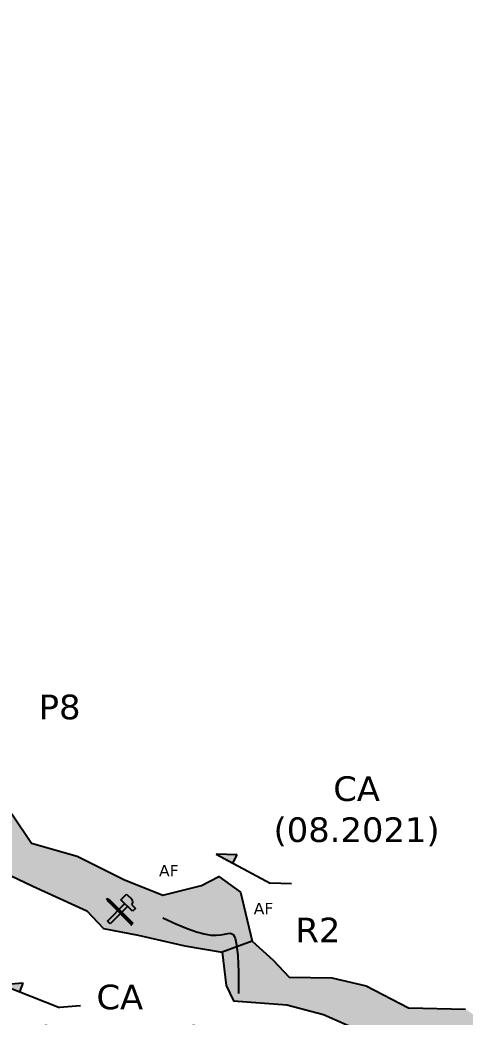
# Model space of a CAD drawing. Header units: metres. Extents: x -1178 to 131, y -250 to 398.
# Drawn here: x 28.5 to 52, y -176.7 to -124.1 of the extents above; entities that cross this region are included whole.
import ezdxf

# ---------------------------------------------------------------- set-up
doc = ezdxf.new("R2010")
doc.units = ezdxf.units.M
doc.header["$MEASUREMENT"] = 0
for name, color, linetype in [("Blocs - Courant d'air", 204, 'Continuous'), ('Topo Dessin - Divers', 92, 'Continuous'), ('Topo Dessin - Galeries', 1, 'Continuous'), ('Topo Dessin - Légendes Grosses', 250, 'Continuous')]:
    doc.layers.add(name, color=color, linetype=linetype)
doc.layers.add('Topo Dessin - Fond', color=7, linetype='Continuous', true_color=0xdedede)

# ---------------------------------------------------------------- blocks, each defined once
blk = doc.blocks.new('CA 001')
at = {"layer": "Blocs - Courant d'air"}
h = blk.add_hatch(color=256, dxfattribs=at)
h.dxf.hatch_style = 1
h.paths.add_polyline_path([(1, 0.5), (0, 0), (1, 0)])
for p, q in [((1, 0.5), (0, 0)), ((0, 0), (3.25, 0)), ((0, 0), (1, 0)), ((1, 0), (1, 0.5)), ((4.25, 0.5), (3.25, 0))]:
    blk.add_line(p, q, dxfattribs=at)
blk = doc.blocks.new('Désob')
at = {"layer": "Blocs - Courant d'air"}
h = blk.add_hatch(color=256, dxfattribs=at)
h.dxf.hatch_style = 1
h.paths.add_polyline_path([(-0.488, 0.562), (-0.673, 0.673), (-0.562, 0.488), (-0.299, 0.225), (0.622, -0.696), (0.696, -0.622)])
h = blk.add_hatch(color=256, dxfattribs=at)
h.dxf.hatch_style = 1
h.paths.add_polyline_path([(0.846, 0.149), (0.65, 0.345, 0.414758), (0.65, 0.632), (0.382, 0.9), (0.08, 0.607), (0.692, -0.005)])
h.paths.add_polyline_path([(0.432, 0.255), (0.284, 0.403), (-0.637, -0.518), (-0.489, -0.666)])
h = blk.add_hatch(color=256, dxfattribs=at)
h.dxf.hatch_style = 1
h.paths.add_polyline_path([(0.71, -0.607, 0.414214), (0.681, -0.607), (0.696, -0.622), (0.622, -0.696), (0.607, -0.71, 0.414214), (0.636, -0.71), (0.71, -0.636, 0.414214)])
h.paths.add_polyline_path([(0.607, -0.681, 0.414214), (0.607, -0.71), (0.622, -0.696)])
for p, q in [((-0.673, 0.673), (-0.488, 0.562)), ((-0.562, 0.488), (-0.673, 0.673)), ((-0.673, 0.673), (0.673, -0.673)), ((0.696, -0.622), (-0.488, 0.562)), ((0.08, 0.607), (0.382, 0.9)), ((0.692, -0.005), (0.08, 0.607)), ((0.382, 0.9), (0.65, 0.632)), ((-0.637, -0.518), (0.284, 0.403)), ((0.622, -0.696), (-0.562, 0.488)), ((-0.299, 0.225), (-0.562, 0.488)), ((0.432, 0.255), (-0.489, -0.666)), ((0.65, 0.345), (0.846, 0.149)), ((0.846, 0.149), (0.692, -0.005)), ((-0.489, -0.666), (-0.637, -0.518)), ((0.607, -0.681), (0.607, -0.681)), ((0.607, -0.71), (0.607, -0.71)), ((0.607, -0.71), (0.607, -0.71)), ((0.607, -0.71), (0.607, -0.71)), ((0.696, -0.622), (0.622, -0.696)), ((0.636, -0.71), (0.71, -0.636)), ((0.681, -0.607), (0.681, -0.607)), ((0.71, -0.607), (0.71, -0.607)), ((0.71, -0.607), (0.71, -0.607))]:
    blk.add_line(p, q, dxfattribs=at)
for centre, radius, start, end in [((0.507, 0.489), 0.203, 315, 45), ((0.622, -0.696), 0.02, 135, 225), ((0.622, -0.696), 0.02, 225, 315), ((0.696, -0.622), 0.02, 45, 135), ((0.696, -0.622), 0.02, 315, 45)]:
    blk.add_arc(centre, radius, start, end, dxfattribs=at)

msp = doc.modelspace()

# ---------------------------------------------------------------- hatches: boundary and pattern name
at = {"layer": 'Topo Dessin - Fond'}
h = msp.add_hatch(color=256, dxfattribs=at)
h.dxf.hatch_style = 1
h.paths.add_polyline_path([(16.38, -150.846), (14.992, -150.512), (14.015, -148.817), (13.395, -146.794), (12.341, -145.048), (11.338, -142.119), (9.898, -140.68), (7.43, -139.961), (6.607, -138.369), (6.004, -136.3), (5.602, -133.715), (4.974, -131.007), (4.862, -129.658), (4.154, -128.678), (2.616, -128.112), (0.668, -128.049), (-2.336, -126.907), (-4.89, -126.289), (-6.514, -125.264), (-6.904, -124.098), (-6.519, -125.266), (-5.679, -127.812), (-3.145, -128.93), (0.28, -130.098), (1.914, -130.232), (2.77, -130.84), (3.384, -132.099), (3.417, -133.666), (3.627, -134.797), (3.902, -136.606), (4.257, -138.608), (4.597, -139.893), (4.985, -141.621), (5.47, -143.527), (7.07, -144.851), (8.347, -145.029), (9.124, -146.184), (11.371, -148.994), (11.969, -150.868), (13.361, -152.478), (14.719, -155.321), (15.253, -156.015), (17.031, -156.403), (18.599, -156.807), (21.153, -157.534), (22.003, -160.219), (22.753, -162.519), (24.149, -164.405), (25.701, -166.523), (27.2, -168.926), (29.14, -169.83), (31.992, -171.134), (32.871, -172.064), (34.707, -172.426), (37.163, -172.994), (39.129, -173.33), (40.713, -172.733), (40.093, -170.152), (38.961, -169.33), (38.036, -169.793), (36.005, -170.306), (33.948, -169.484), (31.48, -168.251), (29.063, -167.558), (28.034, -166.016), (26.569, -163.576), (25.515, -162.009), (23.252, -160.057), (22.859, -158.886), (22.191, -157.474), (21.677, -155.778), (21.188, -155.085), (18.9, -152.49)])
h.paths.add_polyline_path([(18.86, -154.172), (19.045, -154.283), (19.51, -154.748), (19.817, -154.441), (19.613, -154.238), (19.914, -153.944), (20.183, -154.212, -0.414758), (20.183, -154.499), (20.379, -154.695), (20.225, -154.849), (19.965, -154.589), (19.658, -154.896), (20.214, -155.452, -0.414214), (20.242, -155.452, -0.414214), (20.242, -155.48), (20.168, -155.554, -0.414214), (20.14, -155.554, -0.414214), (20.14, -155.526), (19.584, -154.97), (19.044, -155.51), (18.896, -155.362), (19.436, -154.822), (18.971, -154.357)], flags=16)
h.paths.add_polyline_path([(33.037, -170.486), (33.222, -170.597), (33.687, -171.062), (33.993, -170.756), (33.79, -170.552), (34.091, -170.258), (34.36, -170.526, -0.414758), (34.36, -170.813), (34.556, -171.009), (34.401, -171.164), (34.141, -170.903), (33.835, -171.21), (34.391, -171.766, -0.414214), (34.419, -171.766, -0.414214), (34.419, -171.794), (34.345, -171.868, -0.414214), (34.317, -171.868, -0.414214), (34.317, -171.84), (33.761, -171.284), (33.221, -171.824), (33.073, -171.676), (33.613, -171.136), (33.148, -170.671)], flags=16)
h.paths.add_polyline_path([(1.85, -129.888, -0.414214), (1.822, -129.888, -0.414214), (1.822, -129.86), (1.266, -129.304), (0.725, -129.844), (0.577, -129.696), (1.118, -129.156), (0.652, -128.691), (0.541, -128.506), (0.726, -128.617), (1.192, -129.082), (1.498, -128.775), (1.295, -128.572), (1.596, -128.278), (1.864, -128.546, -0.414758), (1.865, -128.833), (2.06, -129.029), (1.906, -129.183), (1.646, -128.923), (1.34, -129.23), (1.896, -129.786, -0.414214), (1.924, -129.786, -0.414214), (1.924, -129.814)], flags=16)
h = msp.add_hatch(color=256, dxfattribs=at)
h.dxf.hatch_style = 1
h.paths.add_polyline_path([(53.363, -177.254), (51.975, -176.329), (48.966, -176.252), (46.73, -175.096), (44.93, -174.685), (42.667, -174.634), (41.819, -173.735), (40.713, -172.733), (39.129, -173.33), (39.336, -175.087), (39.723, -175.888), (42.542, -176.095), (44.481, -176.611), (47.636, -178.006), (50.414, -179.237), (51.913, -179.65), (53.232, -181.355), (54.99, -182.492), (55.223, -184.688), (55.352, -186.523), (55.82, -189.894), (56.053, -192.141), (56.829, -193.304), (58.484, -193.304), (59.44, -192.658), (59.233, -190.746), (59.027, -188.137), (58.639, -185.734), (58.665, -185.114), (59.052, -185.166), (59.776, -186.793), (60.501, -189.17), (62.983, -190.72), (64.819, -191.625), (66.112, -193.562), (68.982, -193.976), (70.146, -194.182), (70.508, -195.216), (70.449, -197.854), (70.023, -197.919), (67.809, -197.847), (65.802, -197.899), (64.793, -197.837), (64.68, -198.444), (66.245, -198.67), (69.652, -199.02), (70.517, -199.413), (70.827, -200.239), (73.051, -199.749), (75.352, -200.291), (79.464, -201.686), (81.015, -202.255), (82.489, -202.642), (83.12, -201.94), (83.616, -201.155), (84.278, -201.609), (84.071, -203.882), (84.609, -206.527), (93.014, -202.571), (90.791, -193.9), (89.945, -188.19), (86.735, -188.593), (86.526, -189.902), (86.474, -191.212), (85.06, -194.397), (83.697, -196.195), (81.82, -196.195), (74.177, -195.235), (72.301, -194.516), (71.632, -192.82), (70.089, -189.738), (67.03, -188.787), (65.098, -185.409), (63.581, -184.176), (61.113, -182.429), (59.39, -179.604), (58.105, -179.038), (55.651, -178.847), (54.211, -178.718)])

# ---------------------------------------------------------------- linework, layer by layer
at = {"layer": 'Topo Dessin - Divers'}
msp.add_lwpolyline([(36, -171.5), (36.693, -171.83), (37.281, -172.076), (37.775, -172.249), (38.188, -172.359), (38.529, -172.417), (38.812, -172.432), (39.049, -172.414), (39.25, -172.375), (39.426, -172.33), (39.578, -172.318), (39.707, -172.386), (39.812, -172.578), (39.895, -172.94), (39.953, -173.518), (39.988, -174.356), (40, -175.5)], dxfattribs=at)
at = {"layer": 'Topo Dessin - Fond'}
msp.add_line((40.713, -172.733), (39.129, -173.33), dxfattribs=at)
at = {"layer": 'Topo Dessin - Galeries'}
for points in [[(28.034, -166.016), (29.063, -167.558), (31.48, -168.251), (33.948, -169.484), (36.005, -170.306), (38.036, -169.793), (38.961, -169.33), (40.093, -170.152), (40.713, -172.733), (41.819, -173.735), (42.667, -174.634), (44.93, -174.685), (46.73, -175.096), (48.966, -176.252), (51.975, -176.329)], [(27.2, -168.926), (29.14, -169.83), (31.992, -171.134), (32.871, -172.064), (34.707, -172.426), (37.163, -172.994), (39.129, -173.33), (39.336, -175.087), (39.723, -175.888), (42.542, -176.095), (44.481, -176.611), (47.636, -178.006)]]:
    msp.add_lwpolyline(points, dxfattribs=at)

# ---------------------------------------------------------------- block references
at = {"layer": "Blocs - Courant d'air"}
for p, rotation in [((38.812, -168.142), 331.6510107478261), ((27.517, -175.051), 338.4290528704103)]:
    msp.add_blockref('CA 001', p, dxfattribs=dict(at, rotation=rotation))
msp.add_blockref('Désob', (33.709, -171.159), dxfattribs=at)

# ---------------------------------------------------------------- texts
at = {"layer": 'Topo Dessin - Légendes Grosses', "linetype": 'Continuous', "attachment_point": 1}
for s, width, insert, char_height in [('{\\fVerdana|b0|i0|c0|p34;P8}', 2.4793, (29.446, -159.723), 1.3), ('\\A1;\\pxqc;{\\fVerdana|b0|i0|c0|p34;CA (08.2021)}', 10.15732, (41.151, -164.036), 1.3), ('\\pxqc;{\\fVerdana|b0|i0|c0|p34; AF}', 1.85078, (35.26, -168.717), 0.6), ('\\pxqc;{\\fVerdana|b0|i0|c0|p34; AF}', 1.85078, (40.26, -170.717), 0.6), ('{\\fVerdana|b0|i0|c0|p34;R2}', 2.4793, (43, -171.5), 1.3), ('\\A1;\\pxqc;{\\fVerdana|b0|i0|c0|p34;CA (09.2020)}', 10.15732, (28.651, -175.036), 1.3)]:
    msp.add_mtext_dynamic_manual_height_columns(s, width=width, gutter_width=12.5, heights=[0], dxfattribs=dict(at, insert=insert, char_height=char_height))

doc.saveas('drawing.dxf')
